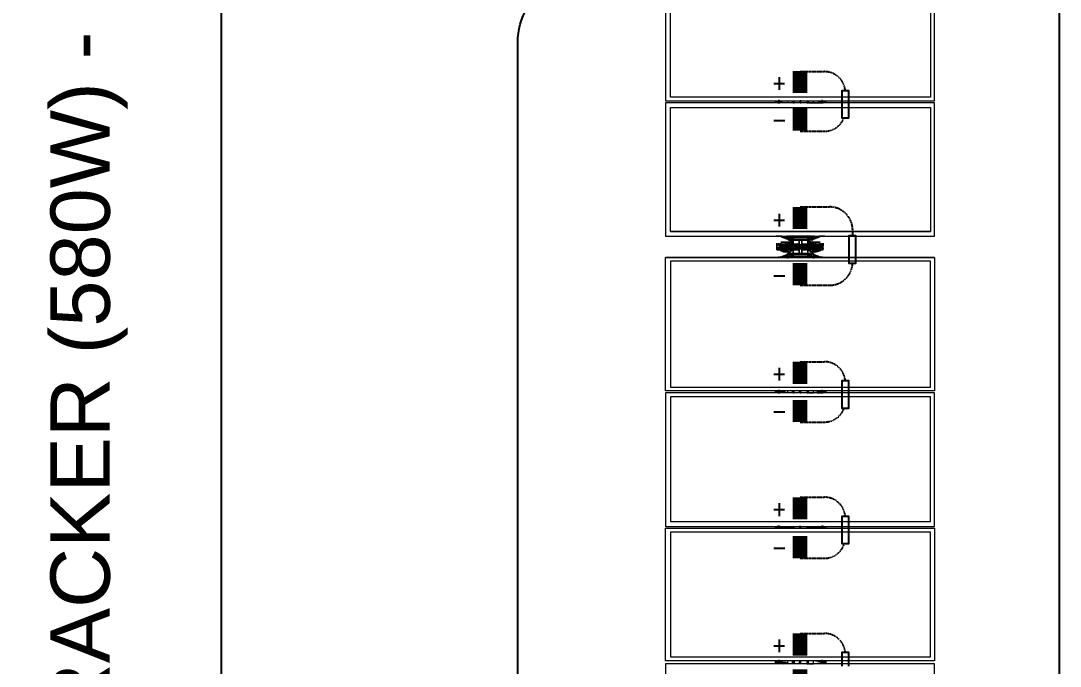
# Model space of a CAD drawing. Header units: feet. Extents: x -13743 to 68376, y -48 to 67763.
# Drawn here: x 2210.7 to 2560.8, y 64949.6 to 65166.9 of the extents above; entities that cross this region are included whole.
import ezdxf
from ezdxf.lldxf.tags import DXFTag

# ---------------------------------------------------------------- set-up
doc = ezdxf.new("R2010")
doc.units = ezdxf.units.FT
doc.header["$MEASUREMENT"] = 0
doc.linetypes.add('HIDDEN', pattern=[0.375, 0.25, -0.125])
for name, color, linetype in [('E-DC HARNESS-POS', 10, 'DC HARNESS CABLE'), ('E-HARN-COMP', 8, 'Continuous'), ('E-TRNK-CABL-NEG', 6, 'HIDDEN'), ('E-TRUNK-CABLE-POS', 6, 'HIDDEN'), ('G-ANNO-TEXT', 1, 'Continuous'), ('Polarity-Text', 7, 'Continuous')]:
    doc.layers.add(name, color=color, linetype=linetype)
doc.styles.add('NEI-A', font='arial.ttf')
doc.styles.get("Standard").update_dxf_attribs({"font": 'arial.ttf'})
tags = doc.linetypes.add('DC HARNESS CABLE', pattern='A,0.5,-0.2,["DH",Standard,S=0.1,R=0,X=-0.1,Y=-0.05],-0.2', length=0.9).pattern_tags.tags
tags[6] = DXFTag(74, 10)

# ---------------------------------------------------------------- blocks, each defined once
blk = doc.blocks.new('A$Cc93f9aa1')
at = {"lineweight": 5}
for points in [[(5.0481, 0), (5.2781, 0), (5.2781, 0.4666), (5.0481, 0.4666)], [(5.5131, 0.4666), (5.5131, 0), (5.2831, 0), (5.2831, 0.4666)], [(5.5064, 0.4583), (5.2898, 0.4583), (5.2898, 0.0067), (5.5064, 0.0067)], [(5.7481, 0.4666), (5.5164, 0.4666), (5.5164, 0), (5.7481, 0)], [(5.7414, 0.0067), (5.7414, 0.4583), (5.5248, 0.4583), (5.5248, 0.0067)], [(5.9831, 0), (5.7514, 0), (5.7514, 0.4666), (5.9831, 0.4666)], [(5.9764, 0.0067), (5.9764, 0.4583), (5.7581, 0.4583), (5.7581, 0.0067)], [(6.2514, 0), (6.2514, 0.4666), (6.0198, 0.4666), (6.0198, 0)], [(6.0281, 0.4583), (6.2431, 0.4583), (6.2431, 0.0067), (6.0281, 0.0067)], [(6.4847, 0.4666), (6.2547, 0.4666), (6.2547, 0), (6.4847, 0)], [(6.2614, 0.4583), (6.4781, 0.4583), (6.4781, 0.0067), (6.2614, 0.0067)], [(5.5148, 0.275), (5.5148, 0.2733)], [(5.9848, 0.2667), (5.9831, 0.2683), (5.9831, 0.27), (5.9831, 0.275), (5.9831, 0.27), (5.9831, 0.2683)], [(6.0081, 0.27), (6.0064, 0.27), (6.0064, 0.2733), (6.0064, 0.2717), (6.0048, 0.2717), (6.0048, 0.27), (6.0064, 0.27), (6.0048, 0.27), (6.0064, 0.27), (6.0048, 0.27), (6.0031, 0.27), (6.0048, 0.27), (6.0031, 0.27), (6.0048, 0.27), (6.0064, 0.27), (6.0048, 0.27), (6.0031, 0.27), (6.0031, 0.2683), (6.0031, 0.27), (6.0048, 0.27), (6.0031, 0.27), (6.0048, 0.27), (6.0048, 0.2683), (6.0031, 0.2683), (6.0014, 0.2683), (5.9998, 0.2683), (5.9981, 0.2683), (5.9981, 0.27), (5.9964, 0.27), (5.9964, 0.2733), (5.9981, 0.2733), (5.9981, 0.2717), (5.9998, 0.2717), (5.9981, 0.2717), (5.9981, 0.2733), (5.9998, 0.2733), (6.0048, 0.2733), (6.0064, 0.2733), (6.0081, 0.2733), (6.0064, 0.2733), (6.0048, 0.2733), (5.9998, 0.2733), (5.9981, 0.2733), (5.9964, 0.2733), (5.9964, 0.27), (5.9981, 0.27), (5.9981, 0.2683), (5.9998, 0.2683), (6.0014, 0.2683), (6.0031, 0.2683), (6.0048, 0.2683), (6.0048, 0.27), (6.0048, 0.2717), (6.0064, 0.2717), (6.0064, 0.2733), (6.0064, 0.27)], [(6.0014, 0.2717), (5.9998, 0.2717), (5.9981, 0.2717), (5.9998, 0.27), (6.0014, 0.27), (5.9998, 0.27), (6.0014, 0.27), (5.9998, 0.27), (5.9981, 0.2717), (5.9998, 0.2717)], [(6.0198, 0.27), (6.0198, 0.2667), (6.0198, 0.27), (6.0198, 0.275)], [(5.9848, 0.2517), (5.9848, 0.25), (5.9831, 0.25), (5.9831, 0.2517), (5.9848, 0.2517), (5.9848, 0.2533), (5.9831, 0.255), (5.9864, 0.255), (5.9881, 0.255), (5.9848, 0.265), (5.9881, 0.255), (5.9864, 0.255), (5.9881, 0.255), (5.9881, 0.2533), (5.9881, 0.2517)], [(5.9831, 0.2517), (5.9831, 0.25), (5.9848, 0.25), (5.9848, 0.2517), (5.9881, 0.2517), (5.9881, 0.2533), (5.9881, 0.255), (5.9864, 0.255), (5.9831, 0.255), (5.9848, 0.2533), (5.9848, 0.2517)], [(5.9881, 0.2517), (5.9898, 0.2517), (5.9898, 0.255), (5.9881, 0.255), (5.9898, 0.255), (5.9881, 0.255), (5.9881, 0.2533), (5.9881, 0.255), (5.9898, 0.255), (5.9898, 0.2517), (5.9881, 0.2517), (5.9898, 0.2517), (5.9898, 0.215), (5.9881, 0.215), (5.9898, 0.215), (5.9898, 0.2517)], [(5.9948, 0.2667), (5.9931, 0.2617), (5.9931, 0.25), (5.9931, 0.2517), (5.9931, 0.25), (5.9931, 0.2617)], [(5.9931, 0.25), (5.9931, 0.26)], [(5.9948, 0.2583), (5.9964, 0.2583), (5.9964, 0.255), (5.9964, 0.25), (5.9948, 0.25), (5.9931, 0.2517), (5.9948, 0.2567), (5.9948, 0.255), (5.9964, 0.255), (5.9964, 0.2583)], [(5.9931, 0.2583), (5.9931, 0.2567)], [(5.9948, 0.2567), (5.9931, 0.2517), (5.9948, 0.25), (5.9964, 0.25), (5.9964, 0.255), (5.9948, 0.255)], [(5.9964, 0.2667), (5.9964, 0.2583), (5.9964, 0.2667), (5.9948, 0.2667), (5.9948, 0.2583), (5.9948, 0.2667)], [(5.9964, 0.2383), (5.9981, 0.2383), (5.9964, 0.2383), (5.9964, 0.2617), (5.9964, 0.27), (5.9981, 0.27), (5.9964, 0.27), (5.9964, 0.2617)], [(5.9998, 0.27), (5.9981, 0.27), (5.9964, 0.27), (5.9981, 0.27)], [(6.0064, 0.195), (6.0064, 0.2033), (6.0064, 0.195), (6.0081, 0.195), (6.0064, 0.195), (6.0048, 0.1967), (6.0064, 0.195), (6.0064, 0.1933), (6.0048, 0.1933), (6.0048, 0.195), (6.0048, 0.1967), (6.0048, 0.195), (6.0064, 0.195), (6.0048, 0.195), (6.0048, 0.1933), (6.0064, 0.1933), (6.0064, 0.195), (6.0048, 0.195), (6.0048, 0.1933), (6.0064, 0.1933), (6.0081, 0.1933), (6.0064, 0.1933), (6.0048, 0.1933), (6.0048, 0.195), (6.0031, 0.195), (6.0048, 0.195), (6.0031, 0.195), (6.0048, 0.195), (6.0031, 0.195), (6.0048, 0.195), (6.0031, 0.195), (6.0048, 0.195), (6.0048, 0.1967), (6.0031, 0.1967), (6.0031, 0.2183), (6.0014, 0.2183), (6.0014, 0.2467), (6.0031, 0.2467), (6.0031, 0.2683), (6.0048, 0.2683), (6.0048, 0.2467), (6.0031, 0.2467), (6.0031, 0.2183), (6.0048, 0.2183), (6.0048, 0.2467), (6.0048, 0.2183), (6.0031, 0.2183), (6.0031, 0.2467), (6.0048, 0.2467), (6.0048, 0.2683), (6.0031, 0.2683), (6.0031, 0.2467), (6.0014, 0.2467), (6.0014, 0.2183), (6.0031, 0.2183), (6.0031, 0.1967), (6.0048, 0.1967), (6.0031, 0.1967), (6.0014, 0.1967), (5.9998, 0.1967), (5.9998, 0.195), (5.9981, 0.195), (5.9964, 0.195), (5.9981, 0.1967), (5.9964, 0.195), (5.9964, 0.1933), (5.9981, 0.1933), (5.9981, 0.195), (5.9998, 0.195), (5.9981, 0.195), (5.9981, 0.1967), (5.9981, 0.195), (5.9964, 0.195), (5.9964, 0.1933), (5.9981, 0.1933), (5.9981, 0.195), (5.9998, 0.195), (5.9981, 0.195), (5.9998, 0.195), (5.9998, 0.1967), (6.0014, 0.1967), (6.0031, 0.1967), (6.0048, 0.1967), (6.0048, 0.195)], [(5.9998, 0.2683), (5.9998, 0.2467), (5.9981, 0.2467), (5.9981, 0.2683)], [(5.9998, 0.2683), (5.9998, 0.2467), (5.9981, 0.2467), (5.9981, 0.2683)], [(5.9998, 0.2467), (5.9998, 0.2183), (5.9981, 0.2183), (5.9981, 0.2467), (5.9981, 0.2183), (5.9998, 0.2183), (5.9998, 0.2467), (6.0014, 0.2467), (6.0014, 0.2667), (6.0014, 0.2467)], [(5.9998, 0.2617), (5.9981, 0.2617)], [(5.9998, 0.2617), (5.9981, 0.2617)], [(6.0014, 0.27), (5.9998, 0.27)], [(6.0014, 0.2683), (5.9998, 0.2683), (5.9998, 0.27), (5.9998, 0.2683), (6.0014, 0.2683), (6.0014, 0.2667), (5.9998, 0.2667), (6.0014, 0.2667)], [(6.0064, 0.2683), (6.0048, 0.2683), (6.0031, 0.2683), (6.0048, 0.2683)], [(6.0048, 0.2667), (6.0031, 0.2667)], [(6.0081, 0.2367), (6.0064, 0.2367), (6.0064, 0.2383), (6.0048, 0.2383), (6.0064, 0.2383), (6.0064, 0.2617), (6.0048, 0.2617), (6.0064, 0.2617), (6.0064, 0.2383), (6.0064, 0.235), (6.0081, 0.235), (6.0064, 0.235), (6.0081, 0.235), (6.0064, 0.235), (6.0081, 0.235), (6.0064, 0.235), (6.0064, 0.2383), (6.0064, 0.2367)], [(6.0064, 0.2617), (6.0048, 0.2617)], [(6.0081, 0.2667), (6.0064, 0.2667)], [(6.0098, 0.2517), (6.0098, 0.2567), (6.0098, 0.2583), (6.0098, 0.2567), (6.0098, 0.255), (6.0064, 0.255), (6.0098, 0.255), (6.0098, 0.2567), (6.0098, 0.2517), (6.0098, 0.25), (6.0081, 0.25), (6.0064, 0.255), (6.0064, 0.2583), (6.0098, 0.2583), (6.0098, 0.2667), (6.0098, 0.2617), (6.0098, 0.25)], [(6.0098, 0.25), (6.0098, 0.26), (6.0098, 0.25), (6.0081, 0.2483), (6.0098, 0.25), (6.0081, 0.2483), (6.0081, 0.25), (6.0064, 0.255), (6.0064, 0.2583), (6.0064, 0.2667), (6.0064, 0.2583), (6.0098, 0.2583), (6.0098, 0.2667), (6.0098, 0.2617)], [(6.0148, 0.215), (6.0131, 0.215), (6.0131, 0.2517), (6.0148, 0.2517), (6.0131, 0.2517), (6.0131, 0.2533), (6.0148, 0.2533), (6.0148, 0.255), (6.0148, 0.2533), (6.0131, 0.2533), (6.0131, 0.2517), (6.0148, 0.2517), (6.0131, 0.2517), (6.0131, 0.215)], [(6.0164, 0.2533), (6.0164, 0.255), (6.0148, 0.255), (6.0181, 0.265), (6.0148, 0.255), (6.0164, 0.255), (6.0198, 0.255), (6.0198, 0.2533), (6.0181, 0.2533), (6.0181, 0.2517), (6.0148, 0.2517), (6.0148, 0.2533), (6.0164, 0.2533), (6.0164, 0.255), (6.0198, 0.255), (6.0198, 0.2533), (6.0181, 0.2533), (6.0181, 0.2517), (6.0148, 0.2517), (6.0148, 0.2533)], [(6.0164, 0.255), (6.0148, 0.255), (6.0148, 0.2533), (6.0164, 0.2533), (6.0148, 0.2533), (6.0148, 0.255)], [(5.2815, 0.235), (5.2798, 0.235), (5.2798, 0.2317), (5.2831, 0.2317), (5.2831, 0.2333), (5.2815, 0.2333)], [(5.5164, 0.235), (5.5148, 0.235), (5.5148, 0.2333), (5.5131, 0.2333), (5.5131, 0.2317), (5.5148, 0.2317), (5.5164, 0.2317), (5.5164, 0.2333)], [(5.7498, 0.235), (5.7498, 0.2333), (5.7481, 0.2333), (5.7481, 0.2317), (5.7498, 0.2317), (5.7514, 0.2317), (5.7514, 0.2333), (5.7514, 0.235)], [(5.9848, 0.215), (5.9848, 0.2133), (5.9848, 0.215), (5.9831, 0.215), (5.9831, 0.25), (5.9831, 0.215)], [(5.9881, 0.245), (5.9864, 0.245), (5.9848, 0.2467), (5.9848, 0.2483), (5.9864, 0.2483), (5.9848, 0.2483), (5.9848, 0.2467), (5.9848, 0.2483), (5.9864, 0.2483), (5.9881, 0.2483), (5.9864, 0.2483), (5.9848, 0.2483), (5.9848, 0.2467), (5.9848, 0.245), (5.9848, 0.2467), (5.9864, 0.245), (5.9848, 0.245), (5.9831, 0.245), (5.9848, 0.245), (5.9864, 0.245), (5.9881, 0.245), (5.9881, 0.2467), (5.9881, 0.2483)], [(5.9848, 0.235), (5.9831, 0.235)], [(5.9848, 0.235), (5.9831, 0.235)], [(5.9864, 0.2483), (5.9848, 0.2467), (5.9864, 0.245), (5.9881, 0.2467)], [(5.9864, 0.2483), (5.9848, 0.2467), (5.9864, 0.245), (5.9881, 0.2467)], [(5.9864, 0.2483), (5.9881, 0.2483)], [(5.9881, 0.245), (5.9864, 0.245), (5.9881, 0.245), (5.9881, 0.2467), (5.9864, 0.2467), (5.9881, 0.2467), (5.9864, 0.2467), (5.9881, 0.2467), (5.9864, 0.2467), (5.9881, 0.2467), (5.9864, 0.2467), (5.9881, 0.2467), (5.9864, 0.2467), (5.9881, 0.2467), (5.9864, 0.2467), (5.9881, 0.2467), (5.9864, 0.2467), (5.9881, 0.2467), (5.9864, 0.2467), (5.9881, 0.2467), (5.9864, 0.2467), (5.9881, 0.2467), (5.9881, 0.2483)], [(5.9898, 0.245), (5.9964, 0.245)], [(5.9981, 0.23), (5.9898, 0.23), (5.9898, 0.235), (5.9981, 0.235), (5.9964, 0.235), (5.9964, 0.2367), (5.9964, 0.2383), (5.9964, 0.235), (5.9981, 0.235), (5.9964, 0.235), (5.9981, 0.235), (5.9898, 0.235), (5.9898, 0.23), (5.9981, 0.23), (5.9998, 0.23), (5.9981, 0.23), (5.9964, 0.23), (5.9964, 0.2267), (5.9964, 0.23), (5.9981, 0.23), (5.9964, 0.23)], [(5.9948, 0.25), (5.9931, 0.25), (5.9948, 0.2483), (5.9931, 0.25), (5.9948, 0.25), (5.9964, 0.2483), (5.9981, 0.2483), (5.9964, 0.2483), (5.9981, 0.2483), (5.9964, 0.2483), (5.9964, 0.25), (5.9964, 0.2483)], [(5.9964, 0.2483), (5.9948, 0.2483), (5.9931, 0.25), (5.9948, 0.2483)], [(5.9964, 0.2483), (5.9964, 0.2467), (5.9964, 0.2483), (5.9948, 0.2483)], [(5.9964, 0.2367), (5.9964, 0.235), (5.9964, 0.2383)], [(5.9981, 0.235), (5.9964, 0.235)], [(5.9998, 0.2367), (5.9981, 0.2367)], [(5.9998, 0.2367), (5.9981, 0.2367)], [(6.0048, 0.235), (6.0131, 0.235), (6.0131, 0.23), (6.0131, 0.235), (6.0148, 0.235), (6.0131, 0.235)], [(6.0064, 0.2483), (6.0131, 0.2483), (6.0064, 0.2483), (6.0081, 0.2483), (6.0098, 0.2483), (6.0081, 0.2483)], [(6.0131, 0.2467), (6.0081, 0.2467), (6.0064, 0.245), (6.0131, 0.245), (6.0064, 0.245), (6.0081, 0.2467)], [(6.0064, 0.235), (6.0064, 0.2367), (6.0081, 0.2367), (6.0064, 0.2367)], [(6.0098, 0.25), (6.0081, 0.2483), (6.0098, 0.2483), (6.0081, 0.2483), (6.0098, 0.25), (6.0114, 0.25), (6.0098, 0.25), (6.0098, 0.2517), (6.0098, 0.25), (6.0081, 0.25), (6.0081, 0.2483)], [(6.0148, 0.2483), (6.0164, 0.2483), (6.0148, 0.2483), (6.0148, 0.2467), (6.0164, 0.245), (6.0148, 0.245), (6.0148, 0.2467)], [(6.0164, 0.2483), (6.0148, 0.2467), (6.0164, 0.245), (6.0181, 0.2467)], [(6.0148, 0.2483), (6.0164, 0.2483), (6.0148, 0.2483), (6.0148, 0.2467)], [(6.0164, 0.2483), (6.0148, 0.2467), (6.0164, 0.245), (6.0181, 0.2467)], [(6.0164, 0.245), (6.0181, 0.245), (6.0181, 0.2483), (6.0181, 0.245)], [(6.0214, 0.2517), (6.0198, 0.2517), (6.0198, 0.25), (6.0198, 0.2517), (6.0181, 0.2517), (6.0198, 0.2517)], [(6.0181, 0.25), (6.0181, 0.2517), (6.0181, 0.25), (6.0198, 0.25), (6.0198, 0.215), (6.0181, 0.215), (6.0198, 0.215), (6.0198, 0.25)], [(6.0214, 0.245), (6.0198, 0.245)], [(6.0214, 0.235), (6.0198, 0.235)], [(6.0214, 0.235), (6.0198, 0.235)], [(6.2531, 0.235), (6.2531, 0.2333), (6.2514, 0.2333), (6.2514, 0.2317), (6.2531, 0.2317), (6.2547, 0.2317), (6.2547, 0.2333)], [(5.9848, 0.23), (5.9831, 0.23)], [(5.9848, 0.23), (5.9831, 0.23)], [(5.9881, 0.22), (5.9881, 0.2183), (5.9881, 0.2167), (5.9864, 0.2167), (5.9848, 0.2167), (5.9848, 0.2183), (5.9864, 0.2167), (5.9881, 0.2167), (5.9864, 0.2167), (5.9848, 0.2183), (5.9848, 0.2167), (5.9864, 0.2167), (5.9881, 0.2167), (5.9881, 0.2183), (5.9881, 0.22), (5.9864, 0.22), (5.9848, 0.22), (5.9831, 0.22), (5.9848, 0.22), (5.9848, 0.2183), (5.9848, 0.22), (5.9864, 0.22), (5.9881, 0.22), (5.9881, 0.2183), (5.9881, 0.2167), (5.9881, 0.2183), (5.9864, 0.2183), (5.9881, 0.2183), (5.9864, 0.2183), (5.9881, 0.2183), (5.9864, 0.2183), (5.9881, 0.2183), (5.9864, 0.2183), (5.9881, 0.2183), (5.9864, 0.2183), (5.9881, 0.2183), (5.9864, 0.2183), (5.9881, 0.2183), (5.9864, 0.2183), (5.9881, 0.2183), (5.9864, 0.2183), (5.9881, 0.2183), (5.9864, 0.2183), (5.9881, 0.2183)], [(5.9864, 0.22), (5.9848, 0.22), (5.9848, 0.2183), (5.9848, 0.22), (5.9864, 0.22), (5.9881, 0.22)], [(5.9864, 0.22), (5.9848, 0.2183), (5.9864, 0.2167), (5.9881, 0.2183)], [(5.9864, 0.22), (5.9848, 0.2183), (5.9864, 0.2167), (5.9881, 0.2183)], [(5.9964, 0.22), (5.9898, 0.22)], [(5.9948, 0.2083), (5.9948, 0.21), (5.9964, 0.21), (5.9964, 0.2117), (5.9964, 0.215), (5.9964, 0.2167), (5.9948, 0.215), (5.9964, 0.2167), (5.9964, 0.215), (5.9931, 0.215), (5.9931, 0.2133), (5.9931, 0.215), (5.9948, 0.2167), (5.9964, 0.2167), (5.9981, 0.2167), (5.9964, 0.2167), (5.9948, 0.2167), (5.9931, 0.215), (5.9931, 0.205), (5.9931, 0.215), (5.9931, 0.205), (5.9931, 0.215), (5.9931, 0.2133)], [(5.9964, 0.2167), (5.9948, 0.2167), (5.9931, 0.215), (5.9948, 0.2167)], [(5.9964, 0.23), (5.9964, 0.2267)], [(5.9981, 0.23), (5.9964, 0.23)], [(5.9964, 0.2267), (5.9964, 0.2033), (5.9964, 0.195), (5.9981, 0.195), (5.9981, 0.1967), (5.9981, 0.195), (5.9964, 0.195), (5.9964, 0.2033), (5.9964, 0.2267), (5.9981, 0.2267)], [(5.9998, 0.2183), (6.0014, 0.2183), (6.0014, 0.1983), (5.9998, 0.1983), (6.0014, 0.1983), (6.0014, 0.1967), (5.9998, 0.1967), (6.0014, 0.1967), (6.0014, 0.1983), (6.0014, 0.2183), (5.9998, 0.2183), (5.9998, 0.1967), (5.9981, 0.1967), (5.9981, 0.2183), (5.9981, 0.1967), (5.9998, 0.1967)], [(6.0031, 0.195), (6.0031, 0.1967), (6.0048, 0.1967), (6.0048, 0.2183), (6.0048, 0.1967), (6.0031, 0.1967)], [(6.0148, 0.23), (6.0131, 0.23), (6.0048, 0.23), (6.0131, 0.23)], [(6.0064, 0.2267), (6.0048, 0.2267), (6.0064, 0.2267), (6.0064, 0.2033), (6.0048, 0.2033), (6.0064, 0.2033)], [(6.0064, 0.2267), (6.0064, 0.23)], [(6.0081, 0.2183), (6.0131, 0.2183), (6.0081, 0.2183), (6.0064, 0.22), (6.0131, 0.22), (6.0064, 0.22)], [(6.0114, 0.215), (6.0098, 0.215), (6.0081, 0.2167), (6.0098, 0.215), (6.0081, 0.2167), (6.0081, 0.215), (6.0081, 0.2167), (6.0064, 0.2167), (6.0131, 0.2167), (6.0064, 0.2167), (6.0081, 0.2167), (6.0098, 0.2167), (6.0081, 0.2167), (6.0098, 0.215), (6.0081, 0.2167), (6.0098, 0.215)], [(6.0098, 0.2167), (6.0081, 0.2167)], [(6.0164, 0.22), (6.0148, 0.2183), (6.0164, 0.2167), (6.0181, 0.2183)], [(6.0181, 0.22), (6.0181, 0.2183), (6.0181, 0.22), (6.0164, 0.22), (6.0148, 0.22), (6.0164, 0.22), (6.0181, 0.22), (6.0148, 0.22), (6.0148, 0.2183), (6.0148, 0.22), (6.0148, 0.2183), (6.0148, 0.2167), (6.0164, 0.2167), (6.0148, 0.2183), (6.0148, 0.2167), (6.0164, 0.2167), (6.0148, 0.2183), (6.0148, 0.22)], [(6.0164, 0.22), (6.0148, 0.2183), (6.0164, 0.2167), (6.0181, 0.2183)], [(6.0181, 0.2167), (6.0164, 0.2167), (6.0181, 0.2167), (6.0181, 0.2183)], [(6.0214, 0.23), (6.0198, 0.23)], [(6.0214, 0.23), (6.0198, 0.23)], [(6.0214, 0.22), (6.0198, 0.22)], [(5.9831, 0.215), (5.9831, 0.2133)], [(5.9881, 0.2117), (5.9864, 0.21), (5.9881, 0.21), (5.9848, 0.2), (5.9881, 0.21), (5.9864, 0.21), (5.9831, 0.21), (5.9848, 0.2117), (5.9848, 0.2133), (5.9881, 0.2133), (5.9881, 0.2117), (5.9864, 0.21), (5.9831, 0.21), (5.9848, 0.2117), (5.9848, 0.2133), (5.9881, 0.2133)], [(5.9881, 0.2133), (5.9898, 0.2133), (5.9898, 0.21), (5.9898, 0.2133)], [(5.9881, 0.21), (5.9898, 0.21), (5.9881, 0.21), (5.9881, 0.2117), (5.9881, 0.21), (5.9898, 0.21)], [(5.9931, 0.2133), (5.9931, 0.215), (5.9964, 0.215), (5.9964, 0.2117), (5.9964, 0.21), (5.9948, 0.21), (5.9948, 0.2083)], [(5.9931, 0.2083), (5.9931, 0.2067)], [(5.9948, 0.1983), (5.9948, 0.2067), (5.9964, 0.2067), (5.9964, 0.1983)], [(5.9948, 0.1983), (5.9948, 0.2067), (5.9964, 0.2067), (5.9964, 0.1983)], [(5.9964, 0.21), (5.9964, 0.2067)], [(5.9998, 0.2033), (5.9981, 0.2033)], [(5.9998, 0.2033), (5.9981, 0.2033)], [(6.0064, 0.2033), (6.0048, 0.2033)], [(6.0098, 0.2083), (6.0098, 0.215), (6.0081, 0.215), (6.0064, 0.2117), (6.0064, 0.21), (6.0098, 0.21), (6.0098, 0.2083), (6.0098, 0.2067), (6.0098, 0.2083), (6.0098, 0.21), (6.0064, 0.21), (6.0064, 0.2117), (6.0081, 0.215), (6.0098, 0.215)], [(6.0064, 0.2067), (6.0064, 0.21)], [(6.0081, 0.1983), (6.0064, 0.1983), (6.0081, 0.1983), (6.0064, 0.1983), (6.0064, 0.2067), (6.0098, 0.2067), (6.0098, 0.1983), (6.0098, 0.2067), (6.0064, 0.2067), (6.0064, 0.1983)], [(6.0098, 0.2133), (6.0098, 0.215), (6.0098, 0.205), (6.0098, 0.215), (6.0098, 0.1983), (6.0098, 0.215)], [(6.0148, 0.2133), (6.0131, 0.2133), (6.0131, 0.2117), (6.0148, 0.2117), (6.0148, 0.21), (6.0148, 0.2117), (6.0164, 0.2117), (6.0148, 0.2117), (6.0148, 0.2133), (6.0148, 0.2117), (6.0164, 0.2117), (6.0164, 0.21), (6.0148, 0.21), (6.0148, 0.2117), (6.0131, 0.2117), (6.0131, 0.2133), (6.0148, 0.2133), (6.0181, 0.2133), (6.0181, 0.215), (6.0181, 0.2133)], [(6.0164, 0.21), (6.0198, 0.21), (6.0198, 0.2117), (6.0181, 0.2117), (6.0181, 0.2133), (6.0198, 0.2133), (6.0198, 0.215), (6.0198, 0.2133), (6.0181, 0.2133), (6.0181, 0.2117), (6.0198, 0.2117), (6.0198, 0.21), (6.0164, 0.21), (6.0148, 0.21), (6.0181, 0.2), (6.0148, 0.21)], [(6.0164, 0.21), (6.0148, 0.21), (6.0148, 0.2117), (6.0164, 0.2117)], [(5.9831, 0.1967), (5.9848, 0.1983)], [(5.9831, 0.19), (5.9831, 0.195)], [(5.9981, 0.1983), (5.9964, 0.1983)], [(6.0014, 0.195), (5.9998, 0.195)], [(6.0048, 0.1983), (6.0031, 0.1983)], [(6.0048, 0.195), (6.0031, 0.195)], [(6.0048, 0.1933), (6.0031, 0.1933), (6.0064, 0.1933), (6.0031, 0.1933)], [(6.0198, 0.1983), (6.0198, 0.1967)], [(6.0198, 0.19), (6.0198, 0.195)]]:
    blk.add_lwpolyline(points, close=True, dxfattribs=at)
for points in [[(5.9764, 0.0067), (5.9764, 0.4583)], [(5.9831, 0), (5.9831, 0.4666)], [(6.0198, 0.4666), (6.0198, 0)], [(6.0281, 0.4583), (6.0281, 0.0067)], [(5.2831, 0.2767), (5.2781, 0.2767)], [(5.2798, 0.255), (5.2781, 0.255), (5.2798, 0.2567), (5.2798, 0.2633), (5.2815, 0.2733)], [(5.2815, 0.27), (5.2815, 0.2733), (5.2815, 0.275), (5.2815, 0.2733), (5.2798, 0.2733), (5.2798, 0.2683)], [(5.5164, 0.2767), (5.5131, 0.2767)], [(5.5148, 0.255), (5.5131, 0.255), (5.5131, 0.2567), (5.5148, 0.2633), (5.5148, 0.2733), (5.5148, 0.27), (5.5131, 0.2683)], [(5.5164, 0.27), (5.5164, 0.2733)], [(5.7514, 0.2767), (5.7481, 0.2767)], [(5.7514, 0.275), (5.7498, 0.275), (5.7498, 0.2733), (5.7498, 0.2717), (5.7481, 0.2717), (5.7481, 0.27), (5.7481, 0.2683)], [(5.7498, 0.255), (5.7481, 0.255), (5.7481, 0.2567), (5.7498, 0.2633), (5.7498, 0.2733)], [(5.7498, 0.27), (5.7498, 0.2733), (5.7498, 0.275)], [(6.0048, 0.2717), (6.0064, 0.2717), (6.0048, 0.2717)], [(6.0048, 0.2717), (6.0064, 0.2717), (6.0048, 0.2717)], [(6.2547, 0.2767), (6.2514, 0.2767)], [(6.2531, 0.27), (6.2531, 0.2733), (6.2531, 0.275), (6.2531, 0.2733), (6.2514, 0.2717), (6.2514, 0.27), (6.2514, 0.2683)], [(6.2531, 0.255), (6.2514, 0.255), (6.2514, 0.2633), (6.2531, 0.2733)], [(5.2798, 0.2467), (5.2781, 0.2467), (5.2781, 0.255)], [(5.5148, 0.2467), (5.5131, 0.2467), (5.5131, 0.255)], [(5.7498, 0.2467), (5.7481, 0.2467), (5.7481, 0.255)], [(5.9831, 0.2667), (5.9831, 0.2667)], [(5.9831, 0.2667), (5.9831, 0.2667)], [(5.9931, 0.26), (5.9931, 0.26)], [(5.9931, 0.26), (5.9931, 0.26)], [(5.9981, 0.27), (5.9998, 0.27), (5.9981, 0.27)], [(5.9981, 0.27), (5.9998, 0.27), (5.9981, 0.27)], [(6.0048, 0.27), (6.0048, 0.27)], [(6.0048, 0.27), (6.0064, 0.27)], [(6.0048, 0.27), (6.0048, 0.27)], [(6.0064, 0.27), (6.0048, 0.27)], [(6.0064, 0.2617), (6.0064, 0.27)], [(6.0064, 0.2617), (6.0064, 0.27)], [(6.0081, 0.2667), (6.0081, 0.2667)], [(6.0081, 0.2667), (6.0081, 0.2667)], [(6.0098, 0.26), (6.0098, 0.26)], [(6.0098, 0.26), (6.0098, 0.26)], [(6.0198, 0.2667), (6.0198, 0.2667)], [(6.0198, 0.2667), (6.0198, 0.2667)], [(6.2531, 0.2467), (6.2514, 0.2467), (6.2514, 0.255)], [(5.2831, 0.2467), (5.2781, 0.2467)], [(5.2831, 0.245), (5.2781, 0.245), (5.2798, 0.245)], [(5.2831, 0.2433), (5.2798, 0.2433), (5.2781, 0.2433), (5.2781, 0.245)], [(5.5164, 0.2467), (5.5131, 0.2467)], [(5.5164, 0.245), (5.5131, 0.245), (5.5148, 0.245)], [(5.5131, 0.245), (5.5131, 0.2433), (5.5164, 0.2433)], [(5.7514, 0.2467), (5.7481, 0.2467)], [(5.7514, 0.245), (5.7481, 0.245), (5.7498, 0.245)], [(5.7481, 0.245), (5.7481, 0.2433), (5.7514, 0.2433)], [(5.9848, 0.2483), (5.9848, 0.2483)], [(5.9848, 0.2483), (5.9848, 0.2483)], [(5.9848, 0.2467), (5.9848, 0.2467)], [(5.9848, 0.2467), (5.9848, 0.2467)], [(5.9848, 0.245), (5.9848, 0.245)], [(5.9848, 0.245), (5.9848, 0.245)], [(5.9864, 0.2483), (5.9864, 0.2483)], [(5.9864, 0.2483), (5.9864, 0.2483)], [(5.9864, 0.245), (5.9864, 0.245)], [(5.9864, 0.245), (5.9864, 0.245)], [(5.9881, 0.2517), (5.9881, 0.2517)], [(5.9881, 0.2517), (5.9881, 0.2517)], [(5.9881, 0.2483), (5.9881, 0.2483)], [(5.9881, 0.2483), (5.9881, 0.2483)], [(5.9881, 0.2467), (5.9881, 0.2467)], [(5.9881, 0.2467), (5.9881, 0.2467)], [(5.9881, 0.245), (5.9881, 0.245)], [(5.9881, 0.245), (5.9881, 0.245)], [(5.9898, 0.2517), (5.9898, 0.2517)], [(5.9898, 0.2517), (5.9898, 0.2517)], [(6.0131, 0.2517), (6.0131, 0.2517)], [(6.0131, 0.2517), (6.0131, 0.2517)], [(6.0148, 0.2467), (6.0148, 0.245), (6.0164, 0.245), (6.0181, 0.245), (6.0181, 0.2467), (6.0164, 0.2467), (6.0181, 0.2467), (6.0164, 0.2467), (6.0181, 0.2467), (6.0164, 0.2467), (6.0181, 0.2467), (6.0164, 0.2467), (6.0181, 0.2467), (6.0164, 0.2467), (6.0181, 0.2467), (6.0164, 0.2467), (6.0181, 0.2467), (6.0164, 0.2467), (6.0181, 0.2467), (6.0164, 0.2467), (6.0181, 0.2467), (6.0164, 0.2467), (6.0181, 0.2467), (6.0198, 0.2467), (6.0181, 0.2467), (6.0181, 0.2483), (6.0181, 0.2467), (6.0181, 0.245)], [(6.0148, 0.2483), (6.0148, 0.2483)], [(6.0148, 0.2483), (6.0148, 0.2483)], [(6.0148, 0.2467), (6.0148, 0.2467)], [(6.0148, 0.2467), (6.0164, 0.245)], [(6.0148, 0.2467), (6.0148, 0.2467)], [(6.0148, 0.245), (6.0148, 0.245)], [(6.0148, 0.245), (6.0148, 0.245)], [(6.0164, 0.2483), (6.0181, 0.2483), (6.0164, 0.2483)], [(6.0164, 0.2483), (6.0164, 0.2483)], [(6.0164, 0.2483), (6.0181, 0.2483), (6.0164, 0.2483)], [(6.0164, 0.2483), (6.0164, 0.2483)], [(6.0164, 0.245), (6.0164, 0.245)], [(6.0164, 0.245), (6.0181, 0.245)], [(6.0164, 0.245), (6.0164, 0.245)], [(6.0181, 0.2483), (6.0181, 0.2483)], [(6.0181, 0.2483), (6.0181, 0.2483)], [(6.0181, 0.2467), (6.0181, 0.2467)], [(6.0181, 0.2467), (6.0181, 0.2467)], [(6.0181, 0.245), (6.0181, 0.245)], [(6.0181, 0.245), (6.0181, 0.245)], [(6.2547, 0.2467), (6.2514, 0.2467)], [(6.2547, 0.245), (6.2514, 0.245), (6.2531, 0.245)], [(6.2514, 0.245), (6.2514, 0.2433), (6.2547, 0.2433)], [(5.2831, 0.2217), (5.2798, 0.2217), (5.2781, 0.2217), (5.2781, 0.22)], [(5.2831, 0.22), (5.2781, 0.22), (5.2798, 0.22)], [(5.2798, 0.2183), (5.2781, 0.2183), (5.2781, 0.21), (5.2798, 0.2), (5.2815, 0.1933), (5.2815, 0.1917), (5.2831, 0.1917)], [(5.2781, 0.2183), (5.2831, 0.2183)], [(5.5164, 0.2217), (5.5131, 0.2217), (5.5131, 0.22), (5.5164, 0.22)], [(5.5148, 0.1917), (5.5148, 0.2), (5.5131, 0.21), (5.5131, 0.2183), (5.5148, 0.2183)], [(5.5131, 0.2183), (5.5164, 0.2183)], [(5.7514, 0.2217), (5.7481, 0.2217), (5.7481, 0.22)], [(5.7514, 0.22), (5.7481, 0.22), (5.7498, 0.22)], [(5.7498, 0.2183), (5.7481, 0.2183), (5.7481, 0.21), (5.7498, 0.2), (5.7498, 0.1917), (5.7514, 0.1917)], [(5.7481, 0.2183), (5.7514, 0.2183)], [(5.9848, 0.22), (5.9848, 0.22)], [(5.9848, 0.22), (5.9848, 0.22)], [(5.9848, 0.2183), (5.9848, 0.2183)], [(5.9848, 0.2183), (5.9848, 0.2183)], [(5.9848, 0.2167), (5.9848, 0.2167)], [(5.9848, 0.2167), (5.9848, 0.2167)], [(5.9864, 0.22), (5.9864, 0.22)], [(5.9864, 0.22), (5.9864, 0.22)], [(5.9864, 0.2167), (5.9864, 0.2167)], [(5.9864, 0.2167), (5.9864, 0.2167)], [(5.9881, 0.22), (5.9881, 0.22)], [(5.9881, 0.22), (5.9881, 0.22)], [(5.9881, 0.2183), (5.9881, 0.2183)], [(5.9881, 0.2183), (5.9881, 0.2183)], [(5.9881, 0.2167), (5.9881, 0.2167)], [(5.9881, 0.2167), (5.9881, 0.2167)], [(5.9964, 0.2167), (5.9964, 0.2183)], [(5.9964, 0.2167), (5.9964, 0.2183)], [(5.9964, 0.2167), (5.9981, 0.2167)], [(5.9964, 0.2167), (5.9981, 0.2167)], [(5.9981, 0.23), (5.9998, 0.23)], [(5.9981, 0.23), (5.9998, 0.23)], [(6.0064, 0.23), (6.0081, 0.23)], [(6.0064, 0.23), (6.0081, 0.23)], [(6.0064, 0.23), (6.0081, 0.23)], [(6.0064, 0.23), (6.0081, 0.23)], [(6.0064, 0.23), (6.0064, 0.2267)], [(6.0064, 0.23), (6.0064, 0.2267)], [(6.0064, 0.23), (6.0081, 0.23)], [(6.0064, 0.23), (6.0081, 0.23)], [(6.0064, 0.23), (6.0081, 0.23)], [(6.0064, 0.23), (6.0081, 0.23)], [(6.0148, 0.22), (6.0148, 0.22)], [(6.0148, 0.22), (6.0148, 0.22)], [(6.0148, 0.2183), (6.0148, 0.2183)], [(6.0148, 0.2183), (6.0148, 0.2183)], [(6.0148, 0.2167), (6.0148, 0.2167)], [(6.0148, 0.2167), (6.0148, 0.2167)], [(6.0181, 0.22), (6.0164, 0.22)], [(6.0164, 0.22), (6.0164, 0.22)], [(6.0164, 0.22), (6.0181, 0.22)], [(6.0164, 0.22), (6.0164, 0.22)], [(6.0164, 0.2183), (6.0181, 0.2183)], [(6.0164, 0.2183), (6.0181, 0.2183)], [(6.0164, 0.2183), (6.0181, 0.2183)], [(6.0164, 0.2183), (6.0181, 0.2183)], [(6.0164, 0.2183), (6.0181, 0.2183)], [(6.0164, 0.2183), (6.0181, 0.2183)], [(6.0164, 0.2183), (6.0181, 0.2183)], [(6.0164, 0.2183), (6.0181, 0.2183)], [(6.0164, 0.2183), (6.0181, 0.2183)], [(6.0164, 0.2183), (6.0181, 0.2183)], [(6.0164, 0.2183), (6.0181, 0.2183)], [(6.0164, 0.2183), (6.0181, 0.2183)], [(6.0164, 0.2183), (6.0181, 0.2183)], [(6.0164, 0.2183), (6.0181, 0.2183)], [(6.0164, 0.2183), (6.0181, 0.2183)], [(6.0164, 0.2183), (6.0181, 0.2183)], [(6.0164, 0.2183), (6.0181, 0.2183)], [(6.0164, 0.2183), (6.0181, 0.2183)], [(6.0164, 0.2167), (6.0181, 0.2167)], [(6.0164, 0.2167), (6.0164, 0.2167)], [(6.0164, 0.2167), (6.0181, 0.2167)], [(6.0164, 0.2167), (6.0164, 0.2167)], [(6.0181, 0.22), (6.0181, 0.22)], [(6.0181, 0.2183), (6.0181, 0.22)], [(6.0181, 0.22), (6.0181, 0.22)], [(6.0181, 0.2183), (6.0181, 0.22)], [(6.0181, 0.2183), (6.0181, 0.2183)], [(6.0181, 0.2167), (6.0181, 0.2183)], [(6.0181, 0.2167), (6.0181, 0.2183)], [(6.0181, 0.2183), (6.0181, 0.2183)], [(6.0181, 0.2167), (6.0181, 0.2167)], [(6.0181, 0.2167), (6.0181, 0.2167)], [(6.2547, 0.2217), (6.2514, 0.2217), (6.2514, 0.22)], [(6.2547, 0.22), (6.2514, 0.22), (6.2531, 0.22)], [(6.2531, 0.2183), (6.2514, 0.2183), (6.2514, 0.21), (6.2514, 0.2), (6.2531, 0.1933), (6.2531, 0.1917), (6.2547, 0.1917)], [(6.2514, 0.2183), (6.2547, 0.2183)], [(5.9831, 0.2133), (5.9848, 0.2133), (5.9831, 0.2133)], [(5.9831, 0.2133), (5.9848, 0.2133), (5.9831, 0.2133)], [(5.9881, 0.215), (5.9881, 0.215)], [(5.9881, 0.215), (5.9881, 0.215)], [(5.9898, 0.215), (5.9898, 0.215)], [(5.9898, 0.215), (5.9898, 0.215)], [(5.9931, 0.205), (5.9948, 0.1983)], [(5.9931, 0.205), (5.9931, 0.205)], [(5.9931, 0.205), (5.9948, 0.1983)], [(5.9931, 0.205), (5.9931, 0.205)], [(6.0098, 0.205), (6.0098, 0.205)], [(6.0098, 0.205), (6.0098, 0.205)], [(6.0131, 0.215), (6.0131, 0.215)], [(6.0131, 0.215), (6.0131, 0.215)], [(6.0148, 0.215), (6.0148, 0.215)], [(6.0148, 0.215), (6.0148, 0.215)], [(5.2831, 0.1883), (5.2781, 0.1883)], [(5.2798, 0.1967), (5.2798, 0.1917), (5.2815, 0.1917), (5.2815, 0.19), (5.2815, 0.1917), (5.2815, 0.195)], [(5.2815, 0.19), (5.2831, 0.19)], [(5.5131, 0.1967), (5.5148, 0.195), (5.5148, 0.19), (5.5148, 0.1917), (5.5164, 0.1917), (5.5164, 0.195)], [(5.5164, 0.1883), (5.5131, 0.1883)], [(5.5148, 0.19), (5.5164, 0.19)], [(5.7481, 0.1967), (5.7481, 0.195), (5.7481, 0.1933), (5.7498, 0.1933), (5.7498, 0.19), (5.7514, 0.19)], [(5.7514, 0.1883), (5.7481, 0.1883)], [(5.7498, 0.195), (5.7498, 0.1917), (5.7498, 0.19)], [(5.9831, 0.1983), (5.9831, 0.1983)], [(5.9831, 0.1983), (5.9831, 0.1983)], [(5.9831, 0.195), (5.9831, 0.195)], [(5.9831, 0.195), (5.9831, 0.195)], [(5.9948, 0.1983), (5.9948, 0.1983)], [(5.9948, 0.1983), (5.9948, 0.1983)], [(5.9981, 0.1933), (5.9998, 0.195)], [(5.9981, 0.1933), (5.9998, 0.195)], [(5.9981, 0.1933), (5.9998, 0.1933)], [(5.9981, 0.1933), (5.9998, 0.1933)], [(5.9981, 0.1933), (5.9998, 0.1933)], [(5.9981, 0.1933), (6.0031, 0.1933)], [(5.9981, 0.1933), (5.9998, 0.1933)], [(5.9981, 0.1933), (5.9998, 0.1933)], [(5.9981, 0.1933), (5.9998, 0.1933)], [(5.9981, 0.1933), (6.0031, 0.1933)], [(5.9998, 0.195), (6.0014, 0.195)], [(5.9998, 0.195), (6.0014, 0.195)], [(5.9998, 0.195), (6.0014, 0.195)], [(5.9998, 0.195), (6.0014, 0.195)], [(6.0081, 0.1983), (6.0081, 0.1983)], [(6.0081, 0.1983), (6.0081, 0.1983)], [(6.0198, 0.1983), (6.0198, 0.1983)], [(6.0198, 0.1983), (6.0198, 0.1983)], [(6.0198, 0.195), (6.0198, 0.195)], [(6.0198, 0.195), (6.0198, 0.195)], [(6.2514, 0.1967), (6.2514, 0.195), (6.2514, 0.1933), (6.2531, 0.1933), (6.2531, 0.19), (6.2547, 0.19)], [(6.2547, 0.1883), (6.2514, 0.1883)], [(6.2531, 0.195), (6.2531, 0.1917), (6.2531, 0.19)]]:
    blk.add_lwpolyline(points, dxfattribs=at)
at = {"color": 8, "lineweight": 5, "true_color": 0x808080}
for points in [[(5.2831, 0.2767), (5.2781, 0.2767)], [(5.2781, 0.2733), (5.2798, 0.2733), (5.2798, 0.275), (5.2815, 0.275)], [(5.2815, 0.2733), (5.2815, 0.2733)], [(5.2815, 0.2733), (5.2831, 0.2583)], [(5.5164, 0.2767), (5.5131, 0.2767)], [(5.5131, 0.2733), (5.5148, 0.275)], [(5.5148, 0.2733), (5.5164, 0.2583)], [(5.5164, 0.2733), (5.5164, 0.2733)], [(5.7514, 0.2767), (5.7481, 0.2767)], [(5.7481, 0.2733), (5.7481, 0.275), (5.7498, 0.275)], [(5.7498, 0.2733), (5.7498, 0.2733)], [(5.7498, 0.2733), (5.7514, 0.2583)], [(5.9981, 0.2717), (5.9981, 0.2717)], [(5.9981, 0.2717), (5.9981, 0.2717)], [(6.0048, 0.2717), (6.0048, 0.2717)], [(6.0048, 0.2717), (6.0048, 0.2717)], [(6.2547, 0.2767), (6.2514, 0.2767)], [(6.2514, 0.2733), (6.2514, 0.275), (6.2531, 0.275)], [(6.2531, 0.2733), (6.2531, 0.2733)], [(6.2531, 0.2733), (6.2547, 0.2583)], [(5.2781, 0.27), (5.2798, 0.27), (5.2798, 0.2683), (5.2781, 0.2617)], [(5.2781, 0.2683), (5.2798, 0.2683), (5.2781, 0.2667)], [(5.2831, 0.255), (5.2781, 0.255)], [(5.2831, 0.2683), (5.2831, 0.27)], [(5.5131, 0.27), (5.5148, 0.27), (5.5131, 0.2683), (5.5131, 0.2617)], [(5.5131, 0.2667), (5.5131, 0.2683), (5.5148, 0.2683)], [(5.5164, 0.255), (5.5131, 0.255)], [(5.5164, 0.2683), (5.5164, 0.27)], [(5.7481, 0.2617), (5.7481, 0.27), (5.7498, 0.27)], [(5.7481, 0.2667), (5.7481, 0.2683)], [(5.7514, 0.255), (5.7481, 0.255)], [(5.7514, 0.2683), (5.7514, 0.27)], [(5.9981, 0.27), (5.9998, 0.27)], [(5.9981, 0.27), (5.9998, 0.27)], [(5.9981, 0.27), (5.9998, 0.27)], [(5.9981, 0.27), (5.9998, 0.27)], [(5.9998, 0.27), (6.0014, 0.27)], [(5.9998, 0.27), (6.0014, 0.27)], [(6.0031, 0.27), (6.0048, 0.27)], [(6.0031, 0.27), (6.0048, 0.27)], [(6.0048, 0.27), (6.0064, 0.27)], [(6.0048, 0.27), (6.0064, 0.27)], [(6.0048, 0.27), (6.0064, 0.27)], [(6.0048, 0.27), (6.0064, 0.27)], [(6.0064, 0.27), (6.0064, 0.2617)], [(6.0064, 0.27), (6.0064, 0.2617)], [(6.2514, 0.2617), (6.2514, 0.27), (6.2531, 0.27)], [(6.2514, 0.2667), (6.2514, 0.2683), (6.2531, 0.2683)], [(6.2547, 0.255), (6.2514, 0.255)], [(6.2547, 0.2683), (6.2547, 0.27), (6.2564, 0.27)], [(5.2781, 0.21), (5.2831, 0.21)], [(5.2781, 0.195), (5.2798, 0.195), (5.2798, 0.1967), (5.2781, 0.2033)], [(5.2831, 0.2067), (5.2815, 0.1917)], [(5.5131, 0.21), (5.5164, 0.21)], [(5.5131, 0.195), (5.5148, 0.195), (5.5131, 0.1967), (5.5131, 0.2033)], [(5.5164, 0.2067), (5.5148, 0.1917)], [(5.7481, 0.21), (5.7514, 0.21)], [(5.7481, 0.2033), (5.7481, 0.195), (5.7498, 0.195)], [(5.7514, 0.2067), (5.7498, 0.1917)], [(6.2514, 0.21), (6.2547, 0.21)], [(6.2514, 0.2033), (6.2514, 0.195), (6.2531, 0.195)], [(6.2547, 0.2067), (6.2531, 0.1917)], [(5.2781, 0.1967), (5.2798, 0.1967), (5.2781, 0.1983)], [(5.2815, 0.19), (5.2798, 0.19), (5.2798, 0.1917), (5.2781, 0.1917)], [(5.2831, 0.1883), (5.2781, 0.1883)], [(5.2815, 0.1917), (5.2815, 0.1917)], [(5.2831, 0.1967), (5.2831, 0.195), (5.2848, 0.195)], [(5.5131, 0.1967), (5.5131, 0.1983)], [(5.5148, 0.19), (5.5148, 0.1917), (5.5131, 0.1917)], [(5.5164, 0.1883), (5.5131, 0.1883)], [(5.5164, 0.1967), (5.5164, 0.195), (5.5181, 0.195)], [(5.5164, 0.1917), (5.5164, 0.1917)], [(5.7498, 0.1967), (5.7481, 0.1967), (5.7481, 0.1983)], [(5.7498, 0.19), (5.7481, 0.1917)], [(5.7514, 0.1883), (5.7481, 0.1883)], [(5.7498, 0.1917), (5.7498, 0.1917)], [(5.7514, 0.1967), (5.7514, 0.195), (5.7531, 0.195)], [(5.9981, 0.1933), (5.9981, 0.1933)], [(5.9981, 0.1933), (5.9981, 0.1933)], [(6.0048, 0.1933), (6.0048, 0.1933)], [(6.0048, 0.1933), (6.0048, 0.1933)], [(6.2514, 0.1967), (6.2514, 0.1983)], [(6.2531, 0.19), (6.2514, 0.19), (6.2514, 0.1917)], [(6.2547, 0.1883), (6.2514, 0.1883)], [(6.2531, 0.1917), (6.2531, 0.1917)], [(6.2547, 0.1967), (6.2547, 0.195), (6.2564, 0.195)]]:
    blk.add_lwpolyline(points, dxfattribs=at)
for points in [[(5.9981, 0.2717), (5.9981, 0.2733)], [(6.0048, 0.2733), (6.0048, 0.2717)], [(5.2848, 0.27), (5.2831, 0.27)], [(5.5181, 0.27), (5.5164, 0.27)], [(5.7531, 0.27), (5.7514, 0.27)], [(5.9831, 0.255), (5.9814, 0.255), (5.9831, 0.255), (5.9831, 0.2567)], [(5.9848, 0.27), (5.9831, 0.27)], [(5.9831, 0.2667), (5.9848, 0.2667)], [(5.9831, 0.265), (5.9848, 0.265), (5.9831, 0.265), (5.9864, 0.255)], [(5.9964, 0.27), (5.9964, 0.2617)], [(5.9981, 0.2583), (5.9964, 0.2583)], [(5.9981, 0.255), (5.9964, 0.255)], [(5.9998, 0.27), (5.9981, 0.27)], [(5.9998, 0.235), (5.9981, 0.235), (5.9981, 0.2383), (5.9981, 0.2617), (5.9981, 0.2383), (5.9981, 0.235)], [(6.0014, 0.27), (5.9998, 0.27)], [(6.0048, 0.27), (6.0031, 0.27)], [(6.0064, 0.27), (6.0048, 0.27)], [(6.0048, 0.235), (6.0048, 0.2383), (6.0048, 0.2617), (6.0048, 0.2383)], [(6.0081, 0.2583), (6.0064, 0.2583)], [(6.0081, 0.255), (6.0064, 0.255)], [(6.0164, 0.255), (6.0198, 0.265), (6.0181, 0.265), (6.0198, 0.265)], [(6.0214, 0.27), (6.0198, 0.27)], [(6.0214, 0.2667), (6.0198, 0.2667)], [(6.0214, 0.255), (6.0198, 0.255), (6.0198, 0.2567), (6.0198, 0.255)], [(5.9848, 0.2483), (5.9848, 0.25)], [(5.9848, 0.22), (5.9848, 0.245)], [(5.9881, 0.2517), (5.9881, 0.2483)], [(5.9881, 0.245), (5.9881, 0.22)], [(5.9981, 0.25), (5.9964, 0.25)], [(5.9998, 0.2367), (5.9981, 0.2367)], [(5.9998, 0.2367), (5.9981, 0.2367)], [(6.0064, 0.2367), (6.0048, 0.2367)], [(6.0064, 0.2367), (6.0048, 0.2367)], [(6.0081, 0.25), (6.0064, 0.25)], [(6.0081, 0.235), (6.0064, 0.235)], [(6.0148, 0.2483), (6.0148, 0.2517)], [(6.0148, 0.22), (6.0148, 0.245)], [(6.0181, 0.25), (6.0181, 0.2483)], [(6.0181, 0.245), (6.0181, 0.22)], [(5.9848, 0.215), (5.9848, 0.2167)], [(5.9881, 0.2167), (5.9881, 0.215)], [(5.9998, 0.23), (5.9981, 0.23), (5.9981, 0.2267), (5.9981, 0.2033), (5.9981, 0.2267), (5.9981, 0.23)], [(5.9998, 0.2283), (5.9981, 0.2283)], [(5.9998, 0.2283), (5.9981, 0.2283)], [(6.0048, 0.23), (6.0048, 0.2033)], [(6.0064, 0.2283), (6.0048, 0.2283)], [(6.0064, 0.2283), (6.0048, 0.2283)], [(6.0081, 0.23), (6.0064, 0.23)], [(6.0148, 0.215), (6.0148, 0.2167)], [(6.0181, 0.2167), (6.0181, 0.215)], [(5.9814, 0.21), (5.9831, 0.21), (5.9831, 0.2117), (5.9831, 0.21)], [(5.9864, 0.21), (5.9831, 0.2017)], [(5.9831, 0.2), (5.9848, 0.2)], [(5.9981, 0.215), (5.9964, 0.215)], [(5.9981, 0.2117), (5.9964, 0.2117)], [(5.9981, 0.2067), (5.9964, 0.2067)], [(5.9964, 0.2033), (5.9964, 0.195)], [(6.0064, 0.195), (6.0048, 0.195), (6.0064, 0.195), (6.0048, 0.195), (6.0031, 0.195), (6.0048, 0.195), (6.0064, 0.195), (6.0048, 0.195), (6.0064, 0.195), (6.0064, 0.2033)], [(6.0064, 0.215), (6.0081, 0.215)], [(6.0081, 0.2117), (6.0064, 0.2117)], [(6.0081, 0.2067), (6.0064, 0.2067)], [(6.0198, 0.2017), (6.0164, 0.21)], [(6.0198, 0.2), (6.0181, 0.2)], [(6.0198, 0.21), (6.0198, 0.2117), (6.0198, 0.21), (6.0214, 0.21)], [(5.9831, 0.1983), (5.9848, 0.1983)], [(5.9848, 0.1967), (5.9831, 0.1967)], [(5.9848, 0.195), (5.9831, 0.195)], [(5.9998, 0.195), (5.9981, 0.195), (5.9998, 0.195), (5.9981, 0.195), (5.9998, 0.195), (6.0014, 0.195)], [(5.9998, 0.195), (5.9981, 0.195)], [(5.9998, 0.1933), (5.9981, 0.1933)], [(6.0014, 0.1967), (5.9998, 0.1967)], [(6.0048, 0.1967), (6.0031, 0.1967)], [(6.0064, 0.1933), (6.0048, 0.1933)], [(6.0214, 0.1983), (6.0198, 0.1983)], [(6.0214, 0.1967), (6.0198, 0.1967)], [(6.0214, 0.195), (6.0198, 0.195)]]:
    blk.add_lwpolyline(points, close=True, dxfattribs=at)

msp = doc.modelspace()

# ---------------------------------------------------------------- linework, layer by layer
at = {"layer": 'E-DC HARNESS-POS', "ltscale": 0.5}
msp.add_lwpolyline([(2560.84, 63943.16), (2560.49, 65810.43)], dxfattribs=at)
at = {"layer": 'E-HARN-COMP', "const_width": 5}
for points in [[(2473.2, 65142.61), (2473.2, 65150.06)], [(2473.2, 65129.98), (2473.2, 65137.43)], [(2473.2, 65096.81), (2473.2, 65104.27)], [(2473.2, 65077.88), (2473.2, 65085.33)], [(2473.2, 65044.68), (2473.2, 65052.14)], [(2473.2, 65031.82), (2473.2, 65039.28)], [(2473.2, 64999.07), (2473.2, 65006.52)], [(2473.2, 64985.96), (2473.2, 64993.41)], [(2473.2, 64953.2), (2473.2, 64960.65)], [(2473.2, 64941.1), (2473.2, 64948.56)]]:
    msp.add_lwpolyline(points, dxfattribs=at)
at = {"layer": 'E-HARN-COMP'}
for points in [[(2489.61, 65138.78), (2489.61, 65143.35), (2487.28, 65143.35), (2487.28, 65138.78)], [(2487.28, 65138.78), (2487.28, 65134.22), (2489.61, 65134.22), (2489.61, 65138.78)], [(2492, 65089.92), (2492, 65094.48), (2489.68, 65094.48), (2489.68, 65089.92)], [(2489.68, 65089.92), (2489.68, 65085.35), (2492, 65085.35), (2492, 65089.92)], [(2489.61, 65041.1), (2489.61, 65045.67), (2487.28, 65045.67), (2487.28, 65041.1)], [(2487.28, 65041.1), (2487.28, 65036.54), (2489.61, 65036.54), (2489.61, 65041.1)], [(2489.61, 64995.48), (2489.61, 65000.05), (2487.28, 65000.05), (2487.28, 64995.48)], [(2487.28, 64995.48), (2487.28, 64990.92), (2489.61, 64990.92), (2489.61, 64995.48)], [(2489.61, 64949.62), (2489.61, 64954.18), (2487.28, 64954.18), (2487.28, 64949.62)]]:
    msp.add_lwpolyline(points, dxfattribs=at)
at = {"layer": 'E-TRNK-CABL-NEG', "ltscale": 0.1}
for points in [[(2473.2, 65129.75), (2481.44, 65129.75, 0.30904), (2487.98, 65134.22, 0.30904)], [(2473.2, 65077.88), (2483.16, 65077.88, 0.404462), (2490.9, 65085.36)], [(2473.2, 65031.82), (2481.44, 65031.82, 0.319123), (2488.07, 65036.54, 0.319123)], [(2473.2, 64985.96), (2481.44, 64985.96, 0.329497), (2488.15, 64990.92, 0.329497)]]:
    msp.add_lwpolyline(points, format="xyb", dxfattribs=at)
at = {"layer": 'E-TRUNK-CABLE-POS', "ltscale": 0.1}
for points in [[(2473.2, 65149.82), (2481.44, 65149.82, -0.391396), (2488.44, 65143.35, -0.391396)], [(2473.2, 65104.27), (2483.16, 65104.27, -0.404462), (2490.9, 65096.78), (2490.9, 65094.48)], [(2473.2, 65052.14), (2481.44, 65052.14, -0.391396), (2488.44, 65045.67, -0.391396)], [(2473.2, 65006.52), (2481.44, 65006.52, -0.391396), (2488.44, 65000.05, -0.391396)], [(2473.2, 64960.65), (2481.44, 64960.65, -0.391396), (2488.44, 64954.18, -0.391396)]]:
    msp.add_lwpolyline(points, format="xyb", dxfattribs=at)
at = {"layer": 'G-ANNO-TEXT', "flags": 128}
for points in [[(2291.93, 63926.68, -0.346723), (2278.28, 63956.73), (2278.28, 65203.97, 0.298343), (2264.64, 65222.47, 0.298343), (2278.28, 65240.98), (2278.28, 66483.25, -0.429188), (2291.93, 66500.69)], [(2391.79, 63923.32, -0.35318), (2378.15, 63947.5), (2378.15, 64492.46, 0.298343), (2364.5, 64510.97, 0.298343), (2378.15, 64529.48), (2378.15, 65161.21, -0.298343), (2391.79, 65179.71)]]:
    msp.add_lwpolyline(points, format="xyb", dxfattribs=at)
at = {"layer": 'Polarity-Text'}
for p, q in [((2464.35, 65145.87), (2467.97, 65145.87)), ((2466.16, 65148.01), (2466.16, 65143.73)), ((2464.42, 65133.37), (2468.04, 65133.37)), ((2466.16, 65101.9), (2466.16, 65097.63)), ((2464.35, 65099.77), (2467.97, 65099.77)), ((2464.42, 65081.03), (2468.04, 65081.03)), ((2464.35, 65047.95), (2467.97, 65047.95)), ((2466.16, 65050.08), (2466.16, 65045.81)), ((2464.42, 65035.22), (2468.04, 65035.22)), ((2464.35, 65002.33), (2467.97, 65002.33)), ((2466.16, 65004.46), (2466.16, 65000.19)), ((2464.42, 64989.35), (2468.04, 64989.35)), ((2466.16, 64958.6), (2466.16, 64954.32)), ((2464.35, 64956.46), (2467.97, 64956.46))]:
    msp.add_line(p, q, dxfattribs=at)

# ---------------------------------------------------------------- block references
at = {"xscale": 194.04614304, "yscale": 194.04614304, "zscale": 194.04614304, "rotation": 90.00000000000001}
msp.add_blockref('A$Cc93f9aa1', (2518.46, 63926.26), dxfattribs=at)

# ---------------------------------------------------------------- texts
at = {"layer": 'G-ANNO-TEXT', "insert": (2220.67, 65621.2), "char_height": 20, "width": 845.316, "attachment_point": 3, "rotation": 90, "style": 'NEI-A', "bg_fill": 3, "box_fill_scale": 1.5, "bg_fill_color": 256, "bg_fill_transparency": 0}
msp.add_mtext('NEXTRACKER (580W) - SHORT TRACKER  (52 MODULES)', dxfattribs=at)

doc.saveas('drawing.dxf')
